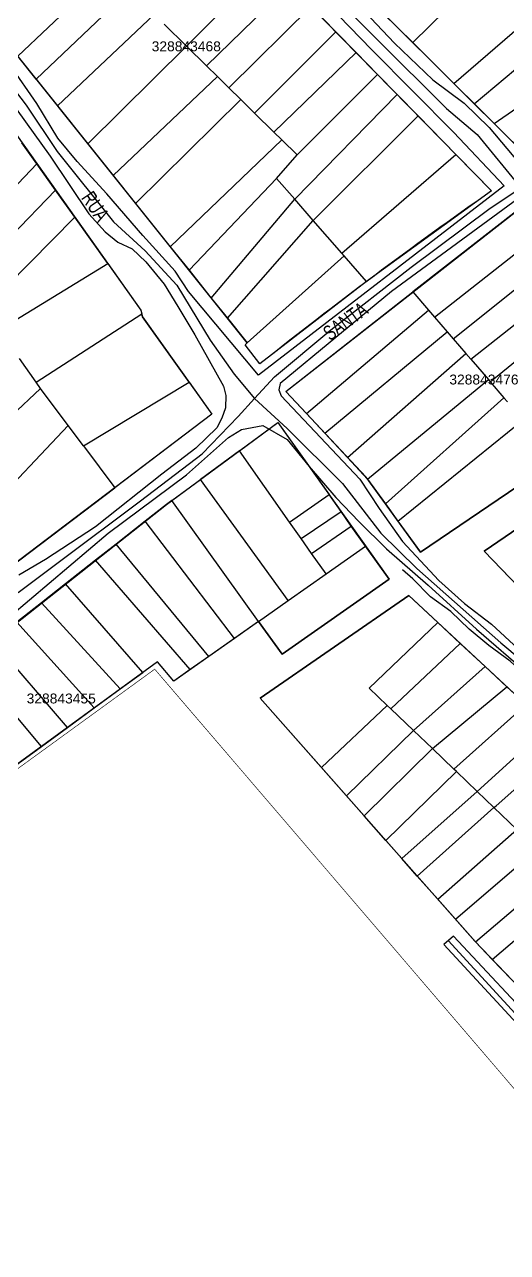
# Model space of a CAD drawing. Extents: x 206155 to 208014, y 4847439 to 4850017.
# Drawn here: x 206713.7 to 206811.3, y 4849320.9 to 4849569.2 of the extents above; entities that cross this region are included whole.
import ezdxf
from ezdxf.enums import TextEntityAlignment as Align

# ---------------------------------------------------------------- set-up
doc = ezdxf.new("R2010")
doc.units = 0
doc.header["$LTSCALE"] = 1.5
doc.header["$MEASUREMENT"] = 0
for name, color, linetype in [('CD-MALHA-LOTES', 40, 'CONTINUOUS'), ('CD_TXT_QUADRA', 7, 'CONTINUOUS'), ('HD-VALAS-DRENOS', 170, 'CONTINUOUS'), ('LM-LIM-SETOR-FISCAL', 7, 'CONTINUOUS'), ('RU-QUADRAS', 6, 'CONTINUOUS'), ('SV-EIXO-RUA-N-PAV', 6, 'CONTINUOUS'), ('SV-RUA-NAO-PAV-S-GUIA-C-GUIA', 7, 'CONTINUOUS'), ('SV-TXT-RUA-N-PAV-S-GUIA-C-GUIA', 7, 'CONTINUOUS')]:
    doc.layers.add(name, color=color, linetype=linetype)
doc.styles.add('ARIAL', font='ARIAL.TTF')
doc.linetypes.add('Limite', pattern='A,20,-3,[130,ltypeshp.shx,S=6.35,R=0,X=0,Y=0],-3,20', length=46)

msp = doc.modelspace()

# ---------------------------------------------------------------- linework, layer by layer
at = {"layer": 'CD-MALHA-LOTES'}
for points in [[(206792.14, 4849565.5), (206809.04, 4849582.12), (206810.25, 4849583.28)], [(206712.3, 4849562.76), (206730.69, 4849580.23)], [(206763.4, 4849581.74), (206746.42, 4849564.78)], [(206716.04, 4849558.09), (206734.87, 4849576.12)], [(206750.46, 4849560.8), (206767.29, 4849577.28)], [(206754.99, 4849556.36), (206771.64, 4849572.78)], [(206776.63, 4849567.67), (206771.64, 4849572.78)], [(206792.14, 4849565.5), (206783.1, 4849574.48)], [(206800.44, 4849557.26), (206819.11, 4849573.33)], [(206720.34, 4849552.71), (206739.86, 4849571.22)], [(206746.42, 4849564.78), (206741.9, 4849569.22)], [(206804.59, 4849553.15), (206823.38, 4849568.9)], [(206760.19, 4849551.25), (206776.63, 4849567.67)], [(206780.68, 4849563.53), (206776.63, 4849567.67)], [(206800.44, 4849557.26), (206792.14, 4849565.5)], [(206726.48, 4849545.03), (206746.42, 4849564.78)], [(206750.46, 4849560.8), (206746.42, 4849564.78)], [(206764.09, 4849547.41), (206780.68, 4849563.53)], [(206785.03, 4849559.08), (206780.68, 4849563.53)], [(206808.64, 4849549.13), (206828.92, 4849563.17)], [(206716.04, 4849558.09), (206712.3, 4849562.76)], [(206752.67, 4849558.64), (206750.46, 4849560.8)], [(206716.04, 4849558.09), (206720.34, 4849552.71)], [(206731.62, 4849538.61), (206752.67, 4849558.64)], [(206754.99, 4849556.36), (206752.67, 4849558.64)], [(206768.77, 4849542.82), (206785.03, 4849559.08)], [(206789.02, 4849555), (206785.03, 4849559.08)], [(206757.38, 4849554.01), (206754.99, 4849556.36)], [(206804.59, 4849553.15), (206800.44, 4849557.26)], [(206736.11, 4849532.99), (206757.38, 4849554.01)], [(206760.19, 4849551.25), (206757.38, 4849554.01)], [(206768.28, 4849533.83), (206789.02, 4849555)], [(206793.23, 4849550.69), (206789.02, 4849555)], [(206804.59, 4849553.15), (206808.64, 4849549.13)], [(206720.34, 4849552.71), (206726.48, 4849545.03)], [(206764.09, 4849547.41), (206760.19, 4849551.25)], [(206772.05, 4849529.52), (206793.23, 4849550.69)], [(206800.87, 4849542.87), (206793.23, 4849550.69)], [(206808.64, 4849549.13), (206813.34, 4849544.46)], [(206743.12, 4849524.23), (206765.67, 4849545.87)], [(206765.67, 4849545.87), (206764.09, 4849547.41)], [(206768.77, 4849542.82), (206765.67, 4849545.87)], [(206716.19, 4849540.98), (206713.14, 4849545.26)], [(206726.48, 4849545.03), (206731.62, 4849538.61)], [(206698.33, 4849522.35), (206702.25, 4849526.43), (206716.19, 4849540.98)], [(206719.94, 4849535.7), (206716.19, 4849540.98)], [(206764.61, 4849538.04), (206768.77, 4849542.82)], [(206777.78, 4849522.94), (206800.87, 4849542.87)], [(206800.87, 4849542.87), (206808.06, 4849535.51), (206782.81, 4849517.19)], [(206731.62, 4849538.61), (206736.11, 4849532.99)], [(206746.92, 4849519.48), (206764.61, 4849538.04)], [(206768.28, 4849533.83), (206764.61, 4849538.04)], [(206701.93, 4849517.1), (206719.94, 4849535.7)], [(206723.84, 4849530.21), (206719.94, 4849535.7)], [(206736.11, 4849532.99), (206743.12, 4849524.23)], [(206751.43, 4849513.84), (206768.28, 4849533.83)], [(206772.05, 4849529.52), (206768.28, 4849533.83)], [(206818.27, 4849527.03), (206814.39, 4849532.47), (206792.18, 4849515.1)], [(206723.84, 4849530.21), (206705.58, 4849511.77)], [(206730.48, 4849520.87), (206723.84, 4849530.21)], [(206754.67, 4849509.79), (206772.05, 4849529.52)], [(206777.78, 4849522.94), (206772.05, 4849529.52)], [(206796.55, 4849510.02), (206818.27, 4849527.03)], [(206743.12, 4849524.23), (206746.92, 4849519.48)], [(206708.53, 4849507.46), (206730.48, 4849520.87)], [(206730.48, 4849520.87), (206737.2, 4849511.42), (206737.36, 4849510.7)], [(206758.67, 4849504.78), (206778.26, 4849522.39)], [(206778.26, 4849522.39), (206777.78, 4849522.94)], [(206782.81, 4849517.19), (206778.26, 4849522.39)], [(206800.32, 4849505.64), (206821.49, 4849522.51)], [(206746.92, 4849519.48), (206751.43, 4849513.84)], [(206782.81, 4849517.19), (206761.26, 4849500.54), (206758.26, 4849504.41), (206758.67, 4849504.78)], [(206803.9, 4849501.49), (206824.72, 4849517.97)], [(206751.43, 4849513.84), (206754.67, 4849509.79)], [(206770.66, 4849490.5), (206766.46, 4849494.98), (206792.18, 4849515.1)], [(206792.18, 4849515.1), (206795.36, 4849511.4)], [(206807.82, 4849496.94), (206828.53, 4849513.84)], [(206716.02, 4849496.83), (206737.36, 4849510.7)], [(206746.92, 4849496.88), (206737.5, 4849510.09), (206737.36, 4849510.7)], [(206770.66, 4849490.5), (206795.36, 4849511.4)], [(206795.36, 4849511.4), (206796.55, 4849510.02)], [(206754.67, 4849509.79), (206758.67, 4849504.78)], [(206796.55, 4849510.02), (206799.13, 4849507.03)], [(206774.39, 4849486.52), (206799.13, 4849507.03)], [(206799.13, 4849507.03), (206800.32, 4849505.64)], [(206800.32, 4849505.64), (206802.89, 4849502.66)], [(206716.02, 4849496.83), (206712.64, 4849501.62)], [(206778.97, 4849481.62), (206802.89, 4849502.66)], [(206802.89, 4849502.66), (206803.9, 4849501.49)], [(206803.9, 4849501.49), (206807.43, 4849497.4)], [(206716.91, 4849495.59), (206716.02, 4849496.83)], [(206725.58, 4849483.96), (206746.92, 4849496.88)], [(206746.92, 4849496.88), (206751.53, 4849490.41), (206731.9, 4849475.49)], [(206783, 4849477.23), (206807.43, 4849497.4)], [(206807.43, 4849497.4), (206807.82, 4849496.94)], [(206807.82, 4849496.94), (206810.59, 4849493.72)], [(206699.23, 4849479.02), (206716.91, 4849495.59)], [(206722.49, 4849488.1), (206716.91, 4849495.59)], [(206786.61, 4849472.25), (206810.59, 4849493.72)], [(206810.59, 4849493.72), (206811.29, 4849492.91)], [(206757.13, 4849482.99), (206764.86, 4849488.68), (206775.22, 4849474.12)], [(206770.66, 4849490.5), (206774.39, 4849486.52)], [(206789.15, 4849468.76), (206814.44, 4849489.25)], [(206705.8, 4849470.43), (206722.49, 4849488.1)], [(206725.58, 4849483.96), (206722.49, 4849488.1)], [(206774.39, 4849486.52), (206778.97, 4849481.62)], [(206725.58, 4849483.96), (206731.9, 4849475.49)], [(206757.13, 4849482.99), (206749.22, 4849477.18)], [(206767.26, 4849468.57), (206757.13, 4849482.99)], [(206778.97, 4849481.62), (206783, 4849477.23)], [(206789.15, 4849468.76), (206793.69, 4849462.49), (206821.34, 4849481.24)], [(206743.46, 4849472.94), (206749.22, 4849477.18)], [(206766.99, 4849452.7), (206749.22, 4849477.18)], [(206783, 4849477.23), (206786.61, 4849472.25)], [(206828.89, 4849477.89), (206806.58, 4849462.68), (206813.51, 4849455.49)], [(206705.8, 4849470.43), (206710.5, 4849459.22), (206731.9, 4849475.49)], [(206767.26, 4849468.57), (206775.22, 4849474.12)], [(206777.65, 4849470.7), (206775.22, 4849474.12)], [(206743.46, 4849472.94), (206742.36, 4849472.13), (206738.05, 4849468.74)], [(206761, 4849448.49), (206743.46, 4849472.94)], [(206786.61, 4849472.25), (206789.15, 4849468.76)], [(206738.05, 4849468.74), (206732.18, 4849464.13)], [(206756.14, 4849445.06), (206738.05, 4849468.74)], [(206769.57, 4849465.28), (206767.26, 4849468.57)], [(206769.57, 4849465.28), (206777.65, 4849470.7)], [(206779.73, 4849467.77), (206777.65, 4849470.7)], [(206771.71, 4849462.23), (206779.73, 4849467.77)], [(206782.63, 4849463.7), (206779.73, 4849467.77)], [(206732.18, 4849464.13), (206728.04, 4849460.87)], [(206750.92, 4849441.4), (206732.18, 4849464.13)], [(206761, 4849448.49), (206765.74, 4849441.88), (206787.36, 4849457.05), (206782.63, 4849463.7)], [(206771.71, 4849462.23), (206769.57, 4849465.28)], [(206774.63, 4849458.07), (206782.63, 4849463.7)], [(206774.63, 4849458.07), (206771.71, 4849462.23)], [(206728.04, 4849460.87), (206721.95, 4849456.07)], [(206747.14, 4849438.73), (206728.04, 4849460.87)], [(206721.95, 4849456.07), (206717.11, 4849452.26)], [(206737.6, 4849438.17), (206721.95, 4849456.07)], [(206766.99, 4849452.7), (206774.63, 4849458.07)], [(206797.21, 4849448.27), (206791.37, 4849453.69), (206761.32, 4849432.95), (206773.7, 4849418.94)], [(206717.11, 4849452.26), (206712.09, 4849448.31)], [(206733.02, 4849434.83), (206717.11, 4849452.26)], [(206761, 4849448.49), (206766.99, 4849452.7)], [(206727.76, 4849430.98), (206712.09, 4849448.31)], [(206761, 4849448.49), (206756.14, 4849445.06)], [(206797.21, 4849448.27), (206783.33, 4849435.01), (206787.01, 4849431.49)], [(206797.21, 4849448.27), (206801.76, 4849444.03)], [(206722.36, 4849427.04), (206707.28, 4849444.53)], [(206756.14, 4849445.06), (206750.92, 4849441.4)], [(206787.7, 4849430.83), (206801.76, 4849444.03)], [(206801.76, 4849444.03), (206806.76, 4849439.38)], [(206750.92, 4849441.4), (206747.14, 4849438.73)], [(206717.1, 4849423.2), (206702.41, 4849440.69)], [(206747.14, 4849438.73), (206743.85, 4849436.42), (206740.56, 4849440.33), (206737.6, 4849438.17)], [(206792.32, 4849426.41), (206806.76, 4849439.38)], [(206806.76, 4849439.38), (206811.18, 4849435.27)], [(206733.02, 4849434.83), (206737.6, 4849438.17)], [(206727.76, 4849430.98), (206733.02, 4849434.83)], [(206796.12, 4849422.77), (206811.18, 4849435.27)], [(206811.18, 4849435.27), (206815.05, 4849431.68)], [(206773.7, 4849418.94), (206787.01, 4849431.49)], [(206787.7, 4849430.83), (206787.01, 4849431.49)], [(206800.48, 4849418.59), (206815.05, 4849431.68)], [(206722.36, 4849427.04), (206727.76, 4849430.98)], [(206792.32, 4849426.41), (206787.7, 4849430.83)], [(206717.1, 4849423.2), (206722.36, 4849427.04)], [(206778.75, 4849413.22), (206792.32, 4849426.41)], [(206796.12, 4849422.77), (206792.32, 4849426.41)], [(206805.17, 4849414.1), (206819.84, 4849427.45)], [(206808.57, 4849410.85), (206808.98, 4849411.21), (206824.73, 4849425.12)], [(206709.42, 4849417.59), (206717.1, 4849423.2)], [(206782.3, 4849409.2), (206796.12, 4849422.77)], [(206800.48, 4849418.59), (206796.12, 4849422.77)], [(206778.75, 4849413.22), (206773.7, 4849418.94)], [(206786.7, 4849404.21), (206800.99, 4849418.11)], [(206800.99, 4849418.11), (206800.48, 4849418.59)], [(206805.17, 4849414.1), (206800.99, 4849418.11)], [(206789.92, 4849400.57), (206805.17, 4849414.1)], [(206808.57, 4849410.85), (206805.17, 4849414.1)], [(206782.3, 4849409.2), (206778.75, 4849413.22)], [(206786.7, 4849404.21), (206782.3, 4849409.2)], [(206793.07, 4849397.01), (206808.57, 4849410.85)], [(206813.2, 4849406.42), (206808.57, 4849410.85)], [(206797.23, 4849392.3), (206813.2, 4849406.42)], [(206789.92, 4849400.57), (206786.7, 4849404.21)], [(206800.77, 4849388.29), (206817.34, 4849402.47)], [(206793.07, 4849397.01), (206789.92, 4849400.57)], [(206797.23, 4849392.3), (206793.07, 4849397.01)], [(206804.85, 4849383.68), (206821.88, 4849398.19)], [(206808.22, 4849380.15), (206825.48, 4849394.79)], [(206800.77, 4849388.29), (206797.23, 4849392.3)], [(206800.77, 4849388.29), (206804.85, 4849383.68)], [(206808.22, 4849380.15), (206804.85, 4849383.68)], [(206812.05, 4849376.16), (206808.22, 4849380.15)]]:
    msp.add_lwpolyline(points, dxfattribs=at)
at = {"layer": 'HD-VALAS-DRENOS', "flags": 128}
msp.add_lwpolyline([(206860.47, 4849393.14), (206856.42, 4849396.45), (206853.3, 4849400.76), (206849.55, 4849404.27), (206845.49, 4849407.62), (206842.38, 4849411.98), (206838.02, 4849415.38), (206834.02, 4849419.08), (206831.51, 4849423.37), (206828.02, 4849426.67), (206823.85, 4849430.16), (206819.74, 4849433.66), (206815.59, 4849437.01), (206811.84, 4849440.42), (206807.54, 4849443.62), (206803.53, 4849446.92), (206799.83, 4849450.52), (206795.73, 4849453.47), (206792.18, 4849457.08), (206790.05, 4849458.91)], dxfattribs=at)
at = {"layer": 'LM-LIM-SETOR-FISCAL', "linetype": 'Limite', "ltscale": 0.1, "const_width": 0.13, "flags": 128}
msp.add_lwpolyline([(207693.53, 4847579.56), (207661.03, 4847549.31), (207612.7, 4847504.12), (207608.58, 4847500.27), (207585.3, 4847478.55), (207576.34, 4847469.74), (207571.87, 4847465.34), (207556.36, 4847486.66), (207540.14, 4847507.78), (207531.85, 4847519.47), (207511.91, 4847545.61), (207506.17, 4847553.18), (207498.88, 4847562.81), (207463.75, 4847610.71), (207457.67, 4847619.01), (207440.44, 4847642.51), (207431.06, 4847656.73), (207427.79, 4847661.69), (207410.24, 4847685.38), (207400.06, 4847698.96), (207390.62, 4847713.26), (207368.81, 4847743.14), (207367.63, 4847745.51), (207365.1, 4847750.55), (207350.49, 4847771.92), (207340.01, 4847785.42), (207333.8, 4847793.43), (207328.91, 4847799.72), (207315.6, 4847819.35), (207310.76, 4847826.26), (207285.87, 4847860.83), (207260.72, 4847896.98), (207248.23, 4847915.4), (207242.67, 4847921.29), (207202.51, 4847892.47), (207193.03, 4847885.67), (207186.34, 4847883.83), (207169.47, 4847906.92), (207159.13, 4847921.36), (207145.03, 4847940.16), (207134.22, 4847955.66), (207130.37, 4847960.22), (207126.09, 4847965.9), (207111.59, 4847986.15), (207100.06, 4848001.48), (207090.77, 4848014.03), (207087.01, 4848019.05), (207075.04, 4848034.33), (207069.37, 4848045.04), (207069.26, 4848049.8), (207069.11, 4848053.33), (207066.5, 4848058.01), (207060.87, 4848065.4), (207031.95, 4848105.77), (207020.41, 4848120.82), (207005.92, 4848142.54), (206995.35, 4848155.22), (206982.67, 4848172.12), (206959.42, 4848202.77), (206955.58, 4848209.27), (206948.97, 4848217), (206956.28, 4848221.98), (206974.04, 4848236.91), (207015.88, 4848269.11), (207005.71, 4848281.99), (206987.16, 4848307.84), (206966.87, 4848336.83), (206960.49, 4848346.74), (207051.18, 4848413.73), (207093.59, 4848446.09), (207106.7, 4848455.88), (207140.72, 4848483.45), (207169.66, 4848504.88), (207261.26, 4848571.24), (207250.42, 4848586.92), (207233.64, 4848611.27), (207214.13, 4848640.25), (207199.66, 4848661.86), (207162.16, 4848719.72), (207148.67, 4848740.27), (207138.58, 4848756.16), (207114.21, 4848785.08), (207108.98, 4848791.97), (207099.68, 4848804.07), (207089.04, 4848833.89), (207075.28, 4848852.41), (207054.15, 4848879.42), (207034.07, 4848905.39), (207008.79, 4848936.89), (207002.49, 4848944.75), (206978.67, 4848976.02), (206968.98, 4848989.87), (206958.44, 4849004.76), (206966.26, 4849011.39), (206981.71, 4849023.09), (207002.58, 4849038.25), (207026.18, 4849059.14), (207039.09, 4849069.24), (207048.4, 4849077.1), (207033.93, 4849094.44), (207025.31, 4849104.91), (207019.34, 4849111.98), (206955.53, 4849187.19), (206739.99, 4849438.83), (206628.48, 4849357.79), (206159.3, 4849769.3), (206177.89, 4849842.97), (206311.32, 4849828.25), (206318.97, 4849888.04), (206376.86, 4849879.93), (206422.43, 4850015.06), (206474.48, 4850006.62), (206492.19, 4850011.1), (206819.81, 4849985.62), (206867.89, 4849970.66), (206761.86, 4849758.64), (206955.52, 4849737.17), (206981.38, 4849733.58), (207038.29, 4849725.23), (207070.29, 4849722.03), (207093.76, 4849719.89), (207136.42, 4849713.49), (207187.69, 4849706.67), (207206.03, 4849702.71), (207217.82, 4849703), (207238.05, 4849700.95), (207257.69, 4849697.98), (207277.63, 4849691.43), (207298.76, 4849680.12), (207307.69, 4849672.68), (207325.58, 4849647.34), (207339.6, 4849627.48), (207365.17, 4849591.27), (207375.36, 4849576.96), (207394.56, 4849549.23), (207402.02, 4849538.56), (207409.91, 4849527.9), (207417.58, 4849518.68), (207445.75, 4849483.09), (207461.51, 4849464.09), (207489.49, 4849426.56), (207512.94, 4849401.39), (207520.93, 4849386.71), (207524.83, 4849382.69), (207529.48, 4849377.88), (207540.69, 4849361.49), (207560.95, 4849335.89), (207577.23, 4849307.07), (207583.74, 4849297.42), (207628.15, 4849239.89), (207643.22, 4849219.05), (207658.02, 4849201.49), (207693.22, 4849158.83), (207705.61, 4849141.39), (207712.86, 4849133.84), (207725.65, 4849112.01), (207736.66, 4849084.67), (207739.33, 4849078.11), (207747.93, 4849059.71), (207757.22, 4849040.43), (207775.14, 4849006.28), (207791.99, 4848977.54), (207792.78, 4848975.77), (207795.96, 4848968.62), (207802.2, 4848960.18), (207825.03, 4848930.31), (207842.53, 4848910.15), (207856.41, 4848891.07), (207858.75, 4848886.94), (207866.81, 4848872.74), (207869.94, 4848867.11), (207871.77, 4848863.82), (207879.69, 4848853.91), (207882.92, 4848845.94), (207889.76, 4848830.42), (207897.96, 4848811.56), (207901.5, 4848803.37), (207910.93, 4848782.03), (207925.43, 4848746.58), (207927.76, 4848740.69), (207935.19, 4848724.84), (207938.98, 4848722.35), (207951.29, 4848714.3), (207953.61, 4848706.94), (207955.87, 4848700.21), (207959.42, 4848694.96), (207980.21, 4848656.63), (207983.23, 4848650.23), (207987.97, 4848639.65), (207991.98, 4848624.34), (207992.34, 4848618.14), (207992.71, 4848609.76), (207992.35, 4848598.91), (207989.51, 4848588.21), (207986.21, 4848576.49), (207981.13, 4848552.93), (207979.22, 4848544.32), (207974.12, 4848527.55), (207970.47, 4848512.96), (207968.53, 4848505.21), (207962.87, 4848484.57), (207961.77, 4848475.9), (207962.44, 4848471.73), (207962.76, 4848468.22), (207963.58, 4848460.32), (207965.62, 4848437.71), (207970.3, 4848417.74), (207973.97, 4848405.11), (207979.52, 4848388.8), (207983.37, 4848372.15), (207985.88, 4848361.34), (207994.8, 4848328.69), (207998.94, 4848313.63), (208000.94, 4848308.61), (208001.28, 4848301.24), (208004.29, 4848290.86), (208006.08, 4848286.4), (208007.64, 4848282.49), (208010.65, 4848271.5), (208010.53, 4848262.57), (208009.71, 4848251.17), (208006.89, 4848242.28), (208002.27, 4848228.55), (207997.36, 4848212.8), (207991.07, 4848194.77), (207987.4, 4848183.31), (207984.51, 4848174.56), (207981.76, 4848167.44), (207976.41, 4848152.41), (207973.09, 4848141.61), (207967.4, 4848130.11), (207964.22, 4848121.42), (207961.45, 4848112.84), (207955.63, 4848098.17), (207952.19, 4848088.84), (207947.6, 4848075.6), (207943.28, 4848060.34), (207938.8, 4848047.89), (207935.95, 4848038.31), (207931.75, 4848023.44), (207924.02, 4847983.95), (207922.67, 4847973.36), (207921, 4847963.57), (207920.32, 4847960.19), (207917.77, 4847945.28), (207916.42, 4847941.01), (207910.26, 4847922.04), (207901.41, 4847892.98), (207897.62, 4847878.65), (207892.25, 4847865.58), (207878.3, 4847837.34), (207872.42, 4847829.43), (207870.47, 4847825.73), (207866.98, 4847818.64), (207853.99, 4847795.84), (207843.32, 4847778.24), (207832.06, 4847762.95), (207814.75, 4847736.4), (207805.8, 4847721.97), (207788.79, 4847698.98), (207782.07, 4847685.13), (207771.56, 4847663.44), (207770.16, 4847648.29), (207754.59, 4847638.36), (207743.55, 4847627.73)], close=True, dxfattribs=at)
at = {"layer": 'RU-QUADRAS', "color": 6, "linetype": 'Continuous'}
for points in [[(206705.28, 4849651.75), (206728.55, 4849692.95, -0.00713), (206774.89, 4849631.95), (206793.18, 4849609.78), (206789.56, 4849606.54), (206794.82, 4849600.63), (206812.52, 4849615.42), (206836.91, 4849591.32), (206837.94, 4849591.93), (206861.16, 4849565.52), (206816.89, 4849540.94)], [(206681.16, 4849602.77), (206702.81, 4849643.01), (206703.6, 4849641.67), (206761.72, 4849583.66), (206767.67, 4849576.84), (206808.06, 4849535.51, 0.015148), (206761.26, 4849500.54), (206758.26, 4849504.41), (206758.67, 4849504.78), (206707.53, 4849568.73), (206708.96, 4849570.07), (206691.16, 4849593.5)], [(206652.53, 4849548), (206676.42, 4849592.59), (206696.02, 4849567.69), (206703.42, 4849560.18), (206702.94, 4849559.61), (206737.2, 4849511.42), (206737.5, 4849510.09), (206751.53, 4849490.41), (206710.5, 4849459.22), (206705.65, 4849470.77), (206694.8, 4849484.7), (206686.07, 4849500.63, -0.037675), (206673.33, 4849520.79)], [(206761.32, 4849432.95), (206791.37, 4849453.69), (206819.33, 4849427.7), (206825.2, 4849424.89), (206834.35, 4849416.89, 0.018524), (206882.33, 4849369.28), (206890.27, 4849360.5), (206853.24, 4849332.96), (206837.12, 4849347), (206818.51, 4849369.4), (206804.69, 4849383.84)]]:
    msp.add_lwpolyline(points, format="xyb", close=True, dxfattribs=at)
for points in [[(206766.46, 4849494.98), (206814.39, 4849532.47), (206825.37, 4849517.06), (206847.46, 4849494.57), (206821.34, 4849481.24), (206793.69, 4849462.49), (206782.72, 4849477.63)], [(206806.58, 4849462.68), (206828.89, 4849477.89), (206828.1, 4849478.75), (206849.49, 4849491.7), (206882.33, 4849457.45), (206905.29, 4849428.51), (206935.24, 4849398.24), (206936.4, 4849396.3), (206896.86, 4849367.41), (206862.5, 4849404.62)], [(206616.31, 4849367.98), (206638.81, 4849386.06), (206636.53, 4849388.52), (206742.36, 4849472.13), (206764.86, 4849488.68), (206787.36, 4849457.05), (206765.74, 4849441.88), (206761, 4849448.49), (206743.85, 4849436.42), (206740.56, 4849440.33), (206628.31, 4849358.4)]]:
    msp.add_lwpolyline(points, close=True, dxfattribs=at)
at = {"layer": 'SV-EIXO-RUA-N-PAV'}
for points in [[(206700.4, 4849649.51), (206704.32, 4849646.05), (206707.05, 4849644.31), (206734.86, 4849616.74), (206754.23, 4849596.88), (206770.87, 4849580.24), (206798.94, 4849552.17), (206805.15, 4849546.96), (206814.03, 4849536.18), (206818, 4849535.45), (206833.73, 4849517.44), (206855.85, 4849494.26), (206873.84, 4849476.41), (206879.31, 4849470.03), (206888.89, 4849458.63), (206914.42, 4849431.17), (206922.17, 4849421.14), (206929.46, 4849410.88), (206938.8, 4849400.85), (206955.5, 4849383.45)], [(206696.99, 4849578.18), (206705.07, 4849564.53), (206713.98, 4849552.83), (206720.25, 4849543.49), (206731.67, 4849529.28), (206738.08, 4849523.43), (206744.49, 4849516.47), (206751.18, 4849505.32), (206756.08, 4849498.45), (206760.16, 4849493.52), (206766.78, 4849487.49), (206777.92, 4849476.35), (206785.72, 4849466.32), (206792.97, 4849459.21), (206809.96, 4849444.17), (206828.91, 4849428.29)], [(206712.4, 4849454.36), (206720.75, 4849460.63), (206737.11, 4849472.83), (206749.57, 4849482.36), (206756.89, 4849489.93), (206760.16, 4849493.52), (206764.19, 4849497.94), (206775.59, 4849507.47), (206791.8, 4849520.1), (206807.79, 4849532.04), (206814.03, 4849536.18)], [(206799.28, 4849383.94), (206827.1, 4849353.72)]]:
    msp.add_lwpolyline(points, dxfattribs=at)
at = {"layer": 'SV-RUA-NAO-PAV-S-GUIA-C-GUIA', "flags": 128}
for points in [[(206772.66, 4849575.66), (206783.86, 4849564.08), (206800.46, 4849547.35), (206810.63, 4849536.57), (206761, 4849498.28), (206746.85, 4849515.17), (206744.13, 4849519.29), (206737.57, 4849526.51), (206730.34, 4849534.93), (206724.34, 4849541.46), (206720.37, 4849546.21), (206716.17, 4849553.22), (206710.85, 4849560.91), (206704.2, 4849571.19)], [(206781.25, 4849573.04), (206788.44, 4849565.37), (206796.21, 4849557.96), (206802.53, 4849553.28), (206807.61, 4849548.35), (206816.16, 4849538.19)], [(206708.86, 4849556.42), (206718.82, 4849542.54), (206726.65, 4849530.92), (206729.95, 4849527.26), (206732.54, 4849525.19), (206735.46, 4849523.78), (206738.2, 4849521.16), (206741.87, 4849516.7), (206744.64, 4849512.13), (206748.12, 4849506.42), (206753.87, 4849496.08), (206754.39, 4849494.13), (206754.27, 4849491.69), (206753.57, 4849489.59), (206752.54, 4849487.65), (206748.29, 4849483.53), (206741.41, 4849478.28), (206728.04, 4849467.63), (206717.92, 4849461.03), (206712.51, 4849457.81)], [(206814.42, 4849534.67), (206787.85, 4849515.22), (206765.32, 4849496.57), (206765.09, 4849495.29), (206765.57, 4849494.08), (206781.43, 4849477.27), (206785.36, 4849471.32), (206790.05, 4849464.66), (206797.44, 4849456.77), (206802.62, 4849452.09), (206808.04, 4849447.9), (206813.47, 4849442.97)], [(206702.66, 4849442.75), (206730.61, 4849466.31), (206746.42, 4849478.1), (206754.9, 4849485.7), (206757.5, 4849487.31), (206761.85, 4849488.07), (206766.74, 4849485.24), (206771.23, 4849479.79), (206776.62, 4849473.55), (206781.35, 4849468.6), (206786.83, 4849463.17), (206795.25, 4849455.82), (206805.04, 4849446.89), (206815.48, 4849437.86)], [(206818.76, 4849365.18), (206800.4, 4849384.87), (206798.43, 4849383.14), (206822.27, 4849357.37)]]:
    msp.add_lwpolyline(points, dxfattribs=at)

# ---------------------------------------------------------------- texts
at = {"layer": 'CD_TXT_QUADRA', "color": 7, "linetype": 'Continuous', "style": 'ARIAL'}
for s, p in [('328843468', (206746.37, 4849564.76)), ('328843476', (206806.54, 4849497.39)), ('328843455', (206721.09, 4849432.9))]:
    msp.add_text(s, height=2, dxfattribs=at).set_placement(p, align=Align.MIDDLE)
at = {"layer": 'SV-TXT-RUA-N-PAV-S-GUIA-C-GUIA', "style": 'ARIAL', "width": 0.7}
for s, rotation, p in [('RUA', 304, (206725.02, 4849534.11)), ('SANTA', 36, (206775.45, 4849505.11))]:
    msp.add_text(s, height=3, rotation=rotation, dxfattribs=at).set_placement(p)

doc.saveas('drawing.dxf')
